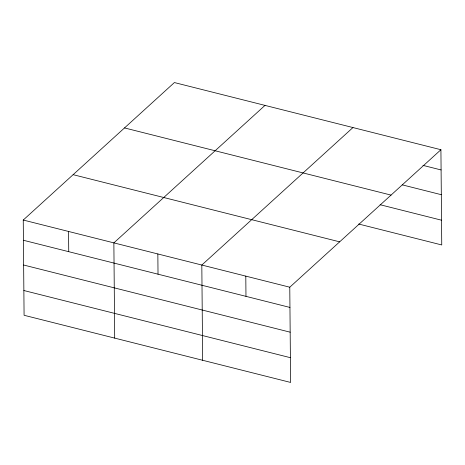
<?xml version="1.0" encoding="UTF-8"?>
<svg xmlns="http://www.w3.org/2000/svg" width="465" height="465" viewBox="0 0 465 465"><rect width="100%" height="100%" fill="white"/><g stroke="black" fill="none" stroke-linecap="round" stroke-linejoin="round"><path stroke-width="0.7" d="M440.919 149.724L289.776 287.207L290.608 382.439L24.081 315.276L23.25 220.044L174.392 82.561L440.919 149.724L441.75 244.956L358.684 224.025M265.009 105.392L113.867 242.881L114.698 338.113M352.964 127.561L201.822 265.044L202.653 360.276M422.947 165.371L441.093 169.946M402.219 184.849L441.314 194.701M124.515 127.927L391.042 195.097M380.108 204.722L441.535 220.207M73.127 174.671L339.653 241.841M23.25 220.044L289.776 287.207M23.424 240.266L289.951 307.435M23.645 265.021L290.172 332.184M23.866 290.52L290.393 357.69M245.799 276.129L245.973 296.35M157.844 253.96L158.024 274.187M68.558 231.46L68.739 251.681"/></g></svg>
